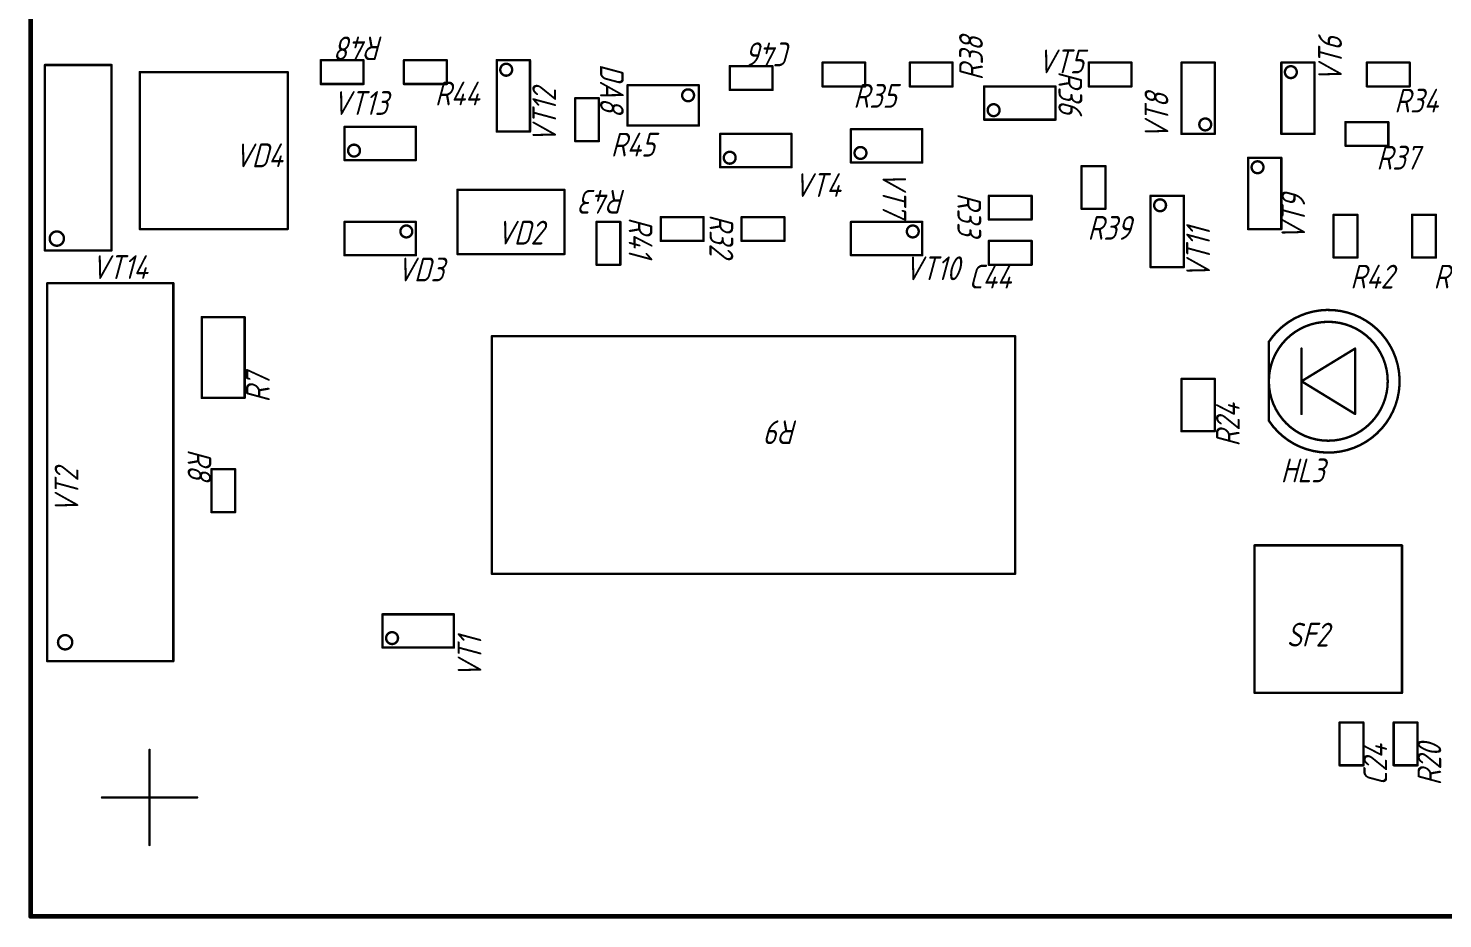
# Model space of a CAD drawing. Header units: millimetres. Extents: x 100 to 205, y 100 to 243.
# Drawn here: x 99.9 to 159.4, y 99.9 to 137.3 of the extents above; entities that cross this region are included whole.
import ezdxf

# ---------------------------------------------------------------- set-up
doc = ezdxf.new("R2010")
doc.units = ezdxf.units.MM
doc.layers.add('Mechanical1', color=6, linetype='Continuous')
doc.layers.add('Mechanical13', color=56, linetype='Continuous')
doc.styles.add('ГОСТ тип А', font='', dxfattribs={"height": 0.2})
doc.styles.get('ГОСТ тип А').set_extended_font_data('ГОСТ тип А', italic=True)

msp = doc.modelspace()

# ---------------------------------------------------------------- linework, layer by layer
at = {"layer": 'Mechanical1', "const_width": 0.2}
for points in [[(100, 100), (100, 243)], [(100, 100), (202, 100)]]:
    msp.add_lwpolyline(points, dxfattribs=at)
at = {"layer": 'Mechanical1', "const_width": 0.1}
msp.add_lwpolyline([(99.95, 100, 1), (100.05, 100, 1)], format="xyb", close=True, dxfattribs=at)
msp.add_lwpolyline([(99.95, 100, 1), (100.05, 100, 1)], format="xyb", close=True, dxfattribs=at)
at = {"layer": 'Mechanical13', "const_width": 0.1}
for points in [[(100.6, 128), (100.6, 135.8)], [(100.6, 135.8), (103.4, 135.8)], [(103.4, 128), (103.4, 135.8)], [(112.2, 135), (112.2, 136)], [(112.2, 136), (114, 136)], [(114, 135), (114, 136)], [(115.7, 136), (117.5, 136)], [(115.7, 135), (115.7, 136)], [(117.5, 135), (117.5, 136)], [(119.6, 133), (119.6, 136)], [(119.6, 136), (121, 136)], [(121, 133), (121, 136)], [(129.4, 134.75), (129.4, 135.75)], [(129.4, 135.75), (131.2, 135.75)], [(131.2, 134.75), (131.2, 135.75)], [(133.3, 135.9), (135.1, 135.9)], [(133.3, 134.9), (133.3, 135.9)], [(135.1, 134.9), (135.1, 135.9)], [(136.975, 135.9), (138.775, 135.9)], [(136.975, 134.9), (136.975, 135.9)], [(138.775, 134.9), (138.775, 135.9)], [(144.5, 135.9), (146.3, 135.9)], [(144.5, 134.9), (144.5, 135.9)], [(146.3, 134.9), (146.3, 135.9)], [(148.4, 135.9), (149.8, 135.9)], [(148.4, 132.9), (148.4, 135.9)], [(149.8, 132.9), (149.8, 135.9)], [(152.6, 132.9), (152.6, 135.9)], [(152.6, 135.9), (154, 135.9)], [(154, 132.9), (154, 135.9)], [(156.2, 134.9), (156.2, 135.9)], [(156.2, 135.9), (158, 135.9)], [(158, 134.9), (158, 135.9)], [(104.59, 128.9), (104.59, 135.5)], [(104.59, 135.5), (110.81, 135.5)], [(110.81, 128.9), (110.81, 135.5)], [(112.2, 135), (114, 135)], [(115.7, 135), (117.5, 135)], [(122.9, 132.6), (122.9, 134.4)], [(122.9, 134.4), (123.9, 134.4)], [(123.9, 132.6), (123.9, 134.4)], [(125.1, 133.25), (125.1, 134.95)], [(125.1, 134.95), (128.1, 134.95)], [(128.1, 133.25), (128.1, 134.95)], [(129.4, 134.75), (131.2, 134.75)], [(133.3, 134.9), (135.1, 134.9)], [(136.975, 134.9), (138.775, 134.9)], [(140.1, 133.5), (140.1, 134.9)], [(140.1, 134.9), (143.1, 134.9)], [(143.1, 133.5), (143.1, 134.9)], [(144.5, 134.9), (146.3, 134.9)], [(156.2, 134.9), (158, 134.9)], [(125.1, 133.25), (128.1, 133.25)], [(140.1, 133.5), (143.1, 133.5)], [(155.3, 132.4), (155.3, 133.4)], [(155.3, 133.4), (157.1, 133.4)], [(157.1, 132.4), (157.1, 133.4)], [(113.2, 131.8), (113.2, 133.2)], [(113.2, 133.2), (116.2, 133.2)], [(116.2, 131.8), (116.2, 133.2)], [(119.6, 133), (121, 133)], [(129, 132.9), (132, 132.9)], [(129, 131.5), (129, 132.9)], [(132, 131.5), (132, 132.9)], [(134.5, 133.1), (137.5, 133.1)], [(134.5, 131.7), (134.5, 133.1)], [(137.5, 131.7), (137.5, 133.1)], [(148.4, 132.9), (149.8, 132.9)], [(152.6, 132.9), (154, 132.9)], [(122.9, 132.6), (123.9, 132.6)], [(155.3, 132.4), (157.1, 132.4)], [(113.2, 131.8), (116.2, 131.8)], [(129, 131.5), (132, 131.5)], [(134.5, 131.7), (137.5, 131.7)], [(144.2, 129.75), (144.2, 131.55)], [(144.2, 131.55), (145.2, 131.55)], [(145.2, 129.75), (145.2, 131.55)], [(151.2, 131.9), (152.6, 131.9)], [(151.2, 128.9), (151.2, 131.9)], [(152.6, 128.9), (152.6, 131.9)], [(117.95, 130.55), (122.45, 130.55)], [(117.95, 127.85), (117.95, 130.55)], [(122.45, 127.85), (122.45, 130.55)], [(140.3, 130.3), (142.1, 130.3)], [(140.3, 129.3), (140.3, 130.3)], [(142.1, 129.3), (142.1, 130.3)], [(147.1, 127.3), (147.1, 130.3)], [(147.1, 130.3), (148.5, 130.3)], [(148.5, 127.3), (148.5, 130.3)], [(144.2, 129.75), (145.2, 129.75)], [(113.2, 129.2), (116.2, 129.2)], [(113.2, 127.8), (113.2, 129.2)], [(116.2, 127.8), (116.2, 129.2)], [(123.8, 127.4), (123.8, 129.2)], [(123.8, 129.2), (124.8, 129.2)], [(124.8, 127.4), (124.8, 129.2)], [(126.5, 129.4), (128.3, 129.4)], [(126.5, 128.4), (126.5, 129.4)], [(128.3, 128.4), (128.3, 129.4)], [(129.9, 129.4), (131.7, 129.4)], [(129.9, 128.4), (129.9, 129.4)], [(131.7, 128.4), (131.7, 129.4)], [(134.5, 129.2), (137.5, 129.2)], [(134.5, 127.8), (134.5, 129.2)], [(137.5, 127.8), (137.5, 129.2)], [(140.3, 129.3), (142.1, 129.3)], [(154.8, 127.7), (154.8, 129.5)], [(154.8, 129.5), (155.8, 129.5)], [(155.8, 127.7), (155.8, 129.5)], [(158.1, 127.7), (158.1, 129.5)], [(158.1, 129.5), (159.1, 129.5)], [(159.1, 127.7), (159.1, 129.5)], [(104.59, 128.9), (110.81, 128.9)], [(151.2, 128.9), (152.6, 128.9)], [(100.6, 128), (103.4, 128)], [(117.95, 127.85), (122.45, 127.85)], [(126.5, 128.4), (128.3, 128.4)], [(129.9, 128.4), (131.7, 128.4)], [(140.3, 127.4), (140.3, 128.4)], [(140.3, 128.4), (142.1, 128.4)], [(142.1, 127.4), (142.1, 128.4)], [(113.2, 127.8), (116.2, 127.8)], [(123.8, 127.4), (124.8, 127.4)], [(134.5, 127.8), (137.5, 127.8)], [(140.3, 127.4), (142.1, 127.4)], [(147.1, 127.3), (148.5, 127.3)], [(154.8, 127.7), (155.8, 127.7)], [(158.1, 127.7), (159.1, 127.7)], [(100.7, 126.625), (106, 126.625)], [(100.7, 110.725), (100.7, 126.625)], [(106, 110.725), (106, 126.625)], [(107.2, 121.8), (107.2, 125.2)], [(107.2, 125.2), (109, 125.2)], [(109, 121.8), (109, 125.2)], [(119.4, 114.4), (119.4, 124.4)], [(119.4, 124.4), (141.4, 124.4)], [(141.4, 114.4), (141.4, 124.4)], [(152.075, 120.842), (152.075, 124.164)], [(153.45, 122.5), (155.7, 123.875)], [(153.45, 121.125), (153.45, 123.875)], [(155.7, 121.125), (155.7, 123.875)], [(148.4, 122.6), (149.8, 122.6)], [(148.4, 120.4), (148.4, 122.6)], [(149.8, 120.4), (149.8, 122.6)], [(153.45, 122.5), (155.7, 121.125)], [(107.2, 121.8), (109, 121.8)], [(148.4, 120.4), (149.8, 120.4)], [(107.6, 117), (107.6, 118.8)], [(107.6, 118.8), (108.6, 118.8)], [(108.6, 117), (108.6, 118.8)], [(107.6, 117), (108.6, 117)], [(151.475, 115.6), (157.675, 115.6)], [(151.475, 109.4), (151.475, 115.6)], [(157.675, 109.4), (157.675, 115.6)], [(119.4, 114.4), (130.4, 114.4)], [(130.4, 114.4), (141.4, 114.4)], [(114.8, 112.7), (117.8, 112.7)], [(114.8, 111.3), (114.8, 112.7)], [(117.8, 111.3), (117.8, 112.7)], [(114.8, 111.3), (117.8, 111.3)], [(100.7, 110.725), (106, 110.725)], [(151.475, 109.4), (157.675, 109.4)], [(155.05, 106.35), (155.05, 108.15)], [(155.05, 108.15), (156.05, 108.15)], [(156.05, 106.35), (156.05, 108.15)], [(157.325, 106.35), (157.325, 108.15)], [(157.325, 108.15), (158.325, 108.15)], [(158.325, 106.35), (158.325, 108.15)], [(105, 103), (105, 107)], [(155.05, 106.35), (156.05, 106.35)], [(157.325, 106.35), (158.325, 106.35)], [(103, 105), (107, 105)]]:
    msp.add_lwpolyline(points, dxfattribs=at)
at = {"layer": 'Mechanical13'}
for points, const_width in [([(100.575, 135.8, 1), (100.625, 135.8, 1)], 0.05), ([(100.575, 135.8, 1), (100.625, 135.8, 1)], 0.05), ([(103.375, 135.8, 1), (103.425, 135.8, 1)], 0.05), ([(103.375, 135.8, 1), (103.425, 135.8, 1)], 0.05), ([(112.175, 136, 1), (112.225, 136, 1)], 0.05), ([(112.175, 136, 1), (112.225, 136, 1)], 0.05), ([(113.975, 136, 1), (114.025, 136, 1)], 0.05), ([(113.975, 136, 1), (114.025, 136, 1)], 0.05), ([(115.675, 136, 1), (115.725, 136, 1)], 0.05), ([(115.675, 136, 1), (115.725, 136, 1)], 0.05), ([(117.475, 136, 1), (117.525, 136, 1)], 0.05), ([(117.475, 136, 1), (117.525, 136, 1)], 0.05), ([(119.575, 136, 1), (119.625, 136, 1)], 0.05), ([(119.575, 136, 1), (119.625, 136, 1)], 0.05), ([(120.25, 135.6, 1), (119.75, 135.6, 1)], 0.1), ([(119.725, 135.6, 1), (119.775, 135.6, 1)], 0.05), ([(120.225, 135.6, 1), (120.275, 135.6, 1)], 0.05), ([(120.975, 136, 1), (121.025, 136, 1)], 0.05), ([(120.975, 136, 1), (121.025, 136, 1)], 0.05), ([(129.375, 135.75, 1), (129.425, 135.75, 1)], 0.05), ([(129.375, 135.75, 1), (129.425, 135.75, 1)], 0.05), ([(131.175, 135.75, 1), (131.225, 135.75, 1)], 0.05), ([(131.175, 135.75, 1), (131.225, 135.75, 1)], 0.05), ([(133.275, 135.9, 1), (133.325, 135.9, 1)], 0.05), ([(133.275, 135.9, 1), (133.325, 135.9, 1)], 0.05), ([(135.075, 135.9, 1), (135.125, 135.9, 1)], 0.05), ([(135.075, 135.9, 1), (135.125, 135.9, 1)], 0.05), ([(136.95, 135.9, 1), (137, 135.9, 1)], 0.05), ([(136.95, 135.9, 1), (137, 135.9, 1)], 0.05), ([(138.75, 135.9, 1), (138.8, 135.9, 1)], 0.05), ([(138.75, 135.9, 1), (138.8, 135.9, 1)], 0.05), ([(144.475, 135.9, 1), (144.525, 135.9, 1)], 0.05), ([(144.475, 135.9, 1), (144.525, 135.9, 1)], 0.05), ([(146.275, 135.9, 1), (146.325, 135.9, 1)], 0.05), ([(146.275, 135.9, 1), (146.325, 135.9, 1)], 0.05), ([(148.375, 135.9, 1), (148.425, 135.9, 1)], 0.05), ([(148.375, 135.9, 1), (148.425, 135.9, 1)], 0.05), ([(149.775, 135.9, 1), (149.825, 135.9, 1)], 0.05), ([(149.775, 135.9, 1), (149.825, 135.9, 1)], 0.05), ([(152.575, 135.9, 1), (152.625, 135.9, 1)], 0.05), ([(152.575, 135.9, 1), (152.625, 135.9, 1)], 0.05), ([(153.25, 135.5, 1), (152.75, 135.5, 1)], 0.1), ([(153.975, 135.9, 1), (154.025, 135.9, 1)], 0.05), ([(153.975, 135.9, 1), (154.025, 135.9, 1)], 0.05), ([(156.175, 135.9, 1), (156.225, 135.9, 1)], 0.05), ([(156.175, 135.9, 1), (156.225, 135.9, 1)], 0.05), ([(157.975, 135.9, 1), (158.025, 135.9, 1)], 0.05), ([(157.975, 135.9, 1), (158.025, 135.9, 1)], 0.05), ([(104.565, 135.5, 1), (104.615, 135.5, 1)], 0.05), ([(104.565, 135.5, 1), (104.615, 135.5, 1)], 0.05), ([(110.785, 135.5, 1), (110.835, 135.5, 1)], 0.05), ([(110.785, 135.5, 1), (110.835, 135.5, 1)], 0.05), ([(112.175, 135, 1), (112.225, 135, 1)], 0.05), ([(112.175, 135, 1), (112.225, 135, 1)], 0.05), ([(113.975, 135, 1), (114.025, 135, 1)], 0.05), ([(113.975, 135, 1), (114.025, 135, 1)], 0.05), ([(115.675, 135, 1), (115.725, 135, 1)], 0.05), ([(115.675, 135, 1), (115.725, 135, 1)], 0.05), ([(117.475, 135, 1), (117.525, 135, 1)], 0.05), ([(117.475, 135, 1), (117.525, 135, 1)], 0.05), ([(152.725, 135.5, 1), (152.775, 135.5, 1)], 0.05), ([(153.225, 135.5, 1), (153.275, 135.5, 1)], 0.05), ([(122.875, 134.4, 1), (122.925, 134.4, 1)], 0.05), ([(122.875, 134.4, 1), (122.925, 134.4, 1)], 0.05), ([(123.875, 134.4, 1), (123.925, 134.4, 1)], 0.05), ([(123.875, 134.4, 1), (123.925, 134.4, 1)], 0.05), ([(125.075, 134.95, 1), (125.125, 134.95, 1)], 0.05), ([(125.075, 134.95, 1), (125.125, 134.95, 1)], 0.05), ([(127.9, 134.525, 1), (127.4, 134.525, 1)], 0.1), ([(127.375, 134.525, 1), (127.425, 134.525, 1)], 0.05), ([(127.875, 134.525, 1), (127.925, 134.525, 1)], 0.05), ([(128.075, 134.95, 1), (128.125, 134.95, 1)], 0.05), ([(128.075, 134.95, 1), (128.125, 134.95, 1)], 0.05), ([(129.375, 134.75, 1), (129.425, 134.75, 1)], 0.05), ([(129.375, 134.75, 1), (129.425, 134.75, 1)], 0.05), ([(131.175, 134.75, 1), (131.225, 134.75, 1)], 0.05), ([(131.175, 134.75, 1), (131.225, 134.75, 1)], 0.05), ([(133.275, 134.9, 1), (133.325, 134.9, 1)], 0.05), ([(133.275, 134.9, 1), (133.325, 134.9, 1)], 0.05), ([(135.075, 134.9, 1), (135.125, 134.9, 1)], 0.05), ([(135.075, 134.9, 1), (135.125, 134.9, 1)], 0.05), ([(136.95, 134.9, 1), (137, 134.9, 1)], 0.05), ([(136.95, 134.9, 1), (137, 134.9, 1)], 0.05), ([(138.75, 134.9, 1), (138.8, 134.9, 1)], 0.05), ([(138.75, 134.9, 1), (138.8, 134.9, 1)], 0.05), ([(140.075, 134.9, 1), (140.125, 134.9, 1)], 0.05), ([(140.075, 134.9, 1), (140.125, 134.9, 1)], 0.05), ([(143.075, 134.9, 1), (143.125, 134.9, 1)], 0.05), ([(143.075, 134.9, 1), (143.125, 134.9, 1)], 0.05), ([(144.475, 134.9, 1), (144.525, 134.9, 1)], 0.05), ([(144.475, 134.9, 1), (144.525, 134.9, 1)], 0.05), ([(146.275, 134.9, 1), (146.325, 134.9, 1)], 0.05), ([(146.275, 134.9, 1), (146.325, 134.9, 1)], 0.05), ([(156.175, 134.9, 1), (156.225, 134.9, 1)], 0.05), ([(156.175, 134.9, 1), (156.225, 134.9, 1)], 0.05), ([(157.975, 134.9, 1), (158.025, 134.9, 1)], 0.05), ([(157.975, 134.9, 1), (158.025, 134.9, 1)], 0.05), ([(140.75, 133.9, 1), (140.25, 133.9, 1)], 0.1), ([(140.225, 133.9, 1), (140.275, 133.9, 1)], 0.05), ([(140.725, 133.9, 1), (140.775, 133.9, 1)], 0.05), ([(125.075, 133.25, 1), (125.125, 133.25, 1)], 0.05), ([(125.075, 133.25, 1), (125.125, 133.25, 1)], 0.05), ([(128.075, 133.25, 1), (128.125, 133.25, 1)], 0.05), ([(128.075, 133.25, 1), (128.125, 133.25, 1)], 0.05), ([(140.075, 133.5, 1), (140.125, 133.5, 1)], 0.05), ([(140.075, 133.5, 1), (140.125, 133.5, 1)], 0.05), ([(143.075, 133.5, 1), (143.125, 133.5, 1)], 0.05), ([(143.075, 133.5, 1), (143.125, 133.5, 1)], 0.05), ([(149.65, 133.3, 1), (149.15, 133.3, 1)], 0.1), ([(149.125, 133.3, 1), (149.175, 133.3, 1)], 0.05), ([(149.625, 133.3, 1), (149.675, 133.3, 1)], 0.05), ([(155.275, 133.4, 1), (155.325, 133.4, 1)], 0.05), ([(155.275, 133.4, 1), (155.325, 133.4, 1)], 0.05), ([(157.075, 133.4, 1), (157.125, 133.4, 1)], 0.05), ([(157.075, 133.4, 1), (157.125, 133.4, 1)], 0.05), ([(113.175, 133.2, 1), (113.225, 133.2, 1)], 0.05), ([(113.175, 133.2, 1), (113.225, 133.2, 1)], 0.05), ([(116.175, 133.2, 1), (116.225, 133.2, 1)], 0.05), ([(116.175, 133.2, 1), (116.225, 133.2, 1)], 0.05), ([(119.575, 133, 1), (119.625, 133, 1)], 0.05), ([(119.575, 133, 1), (119.625, 133, 1)], 0.05), ([(120.975, 133, 1), (121.025, 133, 1)], 0.05), ([(120.975, 133, 1), (121.025, 133, 1)], 0.05), ([(128.975, 132.9, 1), (129.025, 132.9, 1)], 0.05), ([(128.975, 132.9, 1), (129.025, 132.9, 1)], 0.05), ([(131.975, 132.9, 1), (132.025, 132.9, 1)], 0.05), ([(131.975, 132.9, 1), (132.025, 132.9, 1)], 0.05), ([(134.475, 133.1, 1), (134.525, 133.1, 1)], 0.05), ([(134.475, 133.1, 1), (134.525, 133.1, 1)], 0.05), ([(137.475, 133.1, 1), (137.525, 133.1, 1)], 0.05), ([(137.475, 133.1, 1), (137.525, 133.1, 1)], 0.05), ([(148.375, 132.9, 1), (148.425, 132.9, 1)], 0.05), ([(148.375, 132.9, 1), (148.425, 132.9, 1)], 0.05), ([(149.775, 132.9, 1), (149.825, 132.9, 1)], 0.05), ([(149.775, 132.9, 1), (149.825, 132.9, 1)], 0.05), ([(152.575, 132.9, 1), (152.625, 132.9, 1)], 0.05), ([(152.575, 132.9, 1), (152.625, 132.9, 1)], 0.05), ([(153.975, 132.9, 1), (154.025, 132.9, 1)], 0.05), ([(153.975, 132.9, 1), (154.025, 132.9, 1)], 0.05), ([(113.85, 132.2, 1), (113.35, 132.2, 1)], 0.1), ([(113.325, 132.2, 1), (113.375, 132.2, 1)], 0.05), ([(113.825, 132.2, 1), (113.875, 132.2, 1)], 0.05), ([(122.875, 132.6, 1), (122.925, 132.6, 1)], 0.05), ([(122.875, 132.6, 1), (122.925, 132.6, 1)], 0.05), ([(123.875, 132.6, 1), (123.925, 132.6, 1)], 0.05), ([(123.875, 132.6, 1), (123.925, 132.6, 1)], 0.05), ([(129.65, 131.9, 1), (129.15, 131.9, 1)], 0.1), ([(135.15, 132.1, 1), (134.65, 132.1, 1)], 0.1), ([(134.625, 132.1, 1), (134.675, 132.1, 1)], 0.05), ([(135.125, 132.1, 1), (135.175, 132.1, 1)], 0.05), ([(155.275, 132.4, 1), (155.325, 132.4, 1)], 0.05), ([(155.275, 132.4, 1), (155.325, 132.4, 1)], 0.05), ([(157.075, 132.4, 1), (157.125, 132.4, 1)], 0.05), ([(157.075, 132.4, 1), (157.125, 132.4, 1)], 0.05), ([(113.175, 131.8, 1), (113.225, 131.8, 1)], 0.05), ([(113.175, 131.8, 1), (113.225, 131.8, 1)], 0.05), ([(116.175, 131.8, 1), (116.225, 131.8, 1)], 0.05), ([(116.175, 131.8, 1), (116.225, 131.8, 1)], 0.05), ([(128.975, 131.5, 1), (129.025, 131.5, 1)], 0.05), ([(128.975, 131.5, 1), (129.025, 131.5, 1)], 0.05), ([(129.125, 131.9, 1), (129.175, 131.9, 1)], 0.05), ([(129.625, 131.9, 1), (129.675, 131.9, 1)], 0.05), ([(131.975, 131.5, 1), (132.025, 131.5, 1)], 0.05), ([(131.975, 131.5, 1), (132.025, 131.5, 1)], 0.05), ([(134.475, 131.7, 1), (134.525, 131.7, 1)], 0.05), ([(134.475, 131.7, 1), (134.525, 131.7, 1)], 0.05), ([(137.475, 131.7, 1), (137.525, 131.7, 1)], 0.05), ([(137.475, 131.7, 1), (137.525, 131.7, 1)], 0.05), ([(144.175, 131.55, 1), (144.225, 131.55, 1)], 0.05), ([(144.175, 131.55, 1), (144.225, 131.55, 1)], 0.05), ([(145.175, 131.55, 1), (145.225, 131.55, 1)], 0.05), ([(145.175, 131.55, 1), (145.225, 131.55, 1)], 0.05), ([(151.175, 131.9, 1), (151.225, 131.9, 1)], 0.05), ([(151.175, 131.9, 1), (151.225, 131.9, 1)], 0.05), ([(151.85, 131.5, 1), (151.35, 131.5, 1)], 0.1), ([(151.325, 131.5, 1), (151.375, 131.5, 1)], 0.05), ([(151.825, 131.5, 1), (151.875, 131.5, 1)], 0.05), ([(152.575, 131.9, 1), (152.625, 131.9, 1)], 0.05), ([(152.575, 131.9, 1), (152.625, 131.9, 1)], 0.05), ([(117.925, 130.55, 1), (117.975, 130.55, 1)], 0.05), ([(117.925, 130.55, 1), (117.975, 130.55, 1)], 0.05), ([(122.425, 130.55, 1), (122.475, 130.55, 1)], 0.05), ([(122.425, 130.55, 1), (122.475, 130.55, 1)], 0.05), ([(140.275, 130.3, 1), (140.325, 130.3, 1)], 0.05), ([(140.275, 130.3, 1), (140.325, 130.3, 1)], 0.05), ([(142.075, 130.3, 1), (142.125, 130.3, 1)], 0.05), ([(142.075, 130.3, 1), (142.125, 130.3, 1)], 0.05), ([(147.075, 130.3, 1), (147.125, 130.3, 1)], 0.05), ([(147.075, 130.3, 1), (147.125, 130.3, 1)], 0.05), ([(148.475, 130.3, 1), (148.525, 130.3, 1)], 0.05), ([(148.475, 130.3, 1), (148.525, 130.3, 1)], 0.05), ([(144.175, 129.75, 1), (144.225, 129.75, 1)], 0.05), ([(144.175, 129.75, 1), (144.225, 129.75, 1)], 0.05), ([(145.175, 129.75, 1), (145.225, 129.75, 1)], 0.05), ([(145.175, 129.75, 1), (145.225, 129.75, 1)], 0.05), ([(147.75, 129.9, 1), (147.25, 129.9, 1)], 0.1), ([(147.225, 129.9, 1), (147.275, 129.9, 1)], 0.05), ([(147.725, 129.9, 1), (147.775, 129.9, 1)], 0.05), ([(113.175, 129.2, 1), (113.225, 129.2, 1)], 0.05), ([(113.175, 129.2, 1), (113.225, 129.2, 1)], 0.05), ([(116.05, 128.8, 1), (115.55, 128.8, 1)], 0.1), ([(116.175, 129.2, 1), (116.225, 129.2, 1)], 0.05), ([(116.175, 129.2, 1), (116.225, 129.2, 1)], 0.05), ([(123.775, 129.2, 1), (123.825, 129.2, 1)], 0.05), ([(123.775, 129.2, 1), (123.825, 129.2, 1)], 0.05), ([(124.775, 129.2, 1), (124.825, 129.2, 1)], 0.05), ([(124.775, 129.2, 1), (124.825, 129.2, 1)], 0.05), ([(126.475, 129.4, 1), (126.525, 129.4, 1)], 0.05), ([(126.475, 129.4, 1), (126.525, 129.4, 1)], 0.05), ([(128.275, 129.4, 1), (128.325, 129.4, 1)], 0.05), ([(128.275, 129.4, 1), (128.325, 129.4, 1)], 0.05), ([(129.875, 129.4, 1), (129.925, 129.4, 1)], 0.05), ([(129.875, 129.4, 1), (129.925, 129.4, 1)], 0.05), ([(131.675, 129.4, 1), (131.725, 129.4, 1)], 0.05), ([(131.675, 129.4, 1), (131.725, 129.4, 1)], 0.05), ([(134.475, 129.2, 1), (134.525, 129.2, 1)], 0.05), ([(134.475, 129.2, 1), (134.525, 129.2, 1)], 0.05), ([(137.35, 128.8, 1), (136.85, 128.8, 1)], 0.1), ([(137.475, 129.2, 1), (137.525, 129.2, 1)], 0.05), ([(137.475, 129.2, 1), (137.525, 129.2, 1)], 0.05), ([(140.275, 129.3, 1), (140.325, 129.3, 1)], 0.05), ([(140.275, 129.3, 1), (140.325, 129.3, 1)], 0.05), ([(142.075, 129.3, 1), (142.125, 129.3, 1)], 0.05), ([(142.075, 129.3, 1), (142.125, 129.3, 1)], 0.05), ([(154.775, 129.5, 1), (154.825, 129.5, 1)], 0.05), ([(154.775, 129.5, 1), (154.825, 129.5, 1)], 0.05), ([(155.775, 129.5, 1), (155.825, 129.5, 1)], 0.05), ([(155.775, 129.5, 1), (155.825, 129.5, 1)], 0.05), ([(158.075, 129.5, 1), (158.125, 129.5, 1)], 0.05), ([(158.075, 129.5, 1), (158.125, 129.5, 1)], 0.05), ([(159.075, 129.5, 1), (159.125, 129.5, 1)], 0.05), ([(159.075, 129.5, 1), (159.125, 129.5, 1)], 0.05), ([(101.4, 128.5, 1), (100.8, 128.5, 1)], 0.1), ([(100.775, 128.5, 1), (100.825, 128.5, 1)], 0.05), ([(101.375, 128.5, 1), (101.425, 128.5, 1)], 0.05), ([(104.565, 128.9, 1), (104.615, 128.9, 1)], 0.05), ([(104.565, 128.9, 1), (104.615, 128.9, 1)], 0.05), ([(110.785, 128.9, 1), (110.835, 128.9, 1)], 0.05), ([(110.785, 128.9, 1), (110.835, 128.9, 1)], 0.05), ([(115.525, 128.8, 1), (115.575, 128.8, 1)], 0.05), ([(116.025, 128.8, 1), (116.075, 128.8, 1)], 0.05), ([(136.825, 128.8, 1), (136.875, 128.8, 1)], 0.05), ([(137.325, 128.8, 1), (137.375, 128.8, 1)], 0.05), ([(151.175, 128.9, 1), (151.225, 128.9, 1)], 0.05), ([(151.175, 128.9, 1), (151.225, 128.9, 1)], 0.05), ([(152.575, 128.9, 1), (152.625, 128.9, 1)], 0.05), ([(152.575, 128.9, 1), (152.625, 128.9, 1)], 0.05), ([(100.575, 128, 1), (100.625, 128, 1)], 0.05), ([(100.575, 128, 1), (100.625, 128, 1)], 0.05), ([(103.375, 128, 1), (103.425, 128, 1)], 0.05), ([(103.375, 128, 1), (103.425, 128, 1)], 0.05), ([(117.925, 127.85, 1), (117.975, 127.85, 1)], 0.05), ([(117.925, 127.85, 1), (117.975, 127.85, 1)], 0.05), ([(122.425, 127.85, 1), (122.475, 127.85, 1)], 0.05), ([(122.425, 127.85, 1), (122.475, 127.85, 1)], 0.05), ([(126.475, 128.4, 1), (126.525, 128.4, 1)], 0.05), ([(126.475, 128.4, 1), (126.525, 128.4, 1)], 0.05), ([(128.275, 128.4, 1), (128.325, 128.4, 1)], 0.05), ([(128.275, 128.4, 1), (128.325, 128.4, 1)], 0.05), ([(129.875, 128.4, 1), (129.925, 128.4, 1)], 0.05), ([(129.875, 128.4, 1), (129.925, 128.4, 1)], 0.05), ([(131.675, 128.4, 1), (131.725, 128.4, 1)], 0.05), ([(131.675, 128.4, 1), (131.725, 128.4, 1)], 0.05), ([(140.275, 128.4, 1), (140.325, 128.4, 1)], 0.05), ([(140.275, 128.4, 1), (140.325, 128.4, 1)], 0.05), ([(142.075, 128.4, 1), (142.125, 128.4, 1)], 0.05), ([(142.075, 128.4, 1), (142.125, 128.4, 1)], 0.05), ([(113.175, 127.8, 1), (113.225, 127.8, 1)], 0.05), ([(113.175, 127.8, 1), (113.225, 127.8, 1)], 0.05), ([(116.175, 127.8, 1), (116.225, 127.8, 1)], 0.05), ([(116.175, 127.8, 1), (116.225, 127.8, 1)], 0.05), ([(123.775, 127.4, 1), (123.825, 127.4, 1)], 0.05), ([(123.775, 127.4, 1), (123.825, 127.4, 1)], 0.05), ([(124.775, 127.4, 1), (124.825, 127.4, 1)], 0.05), ([(124.775, 127.4, 1), (124.825, 127.4, 1)], 0.05), ([(134.475, 127.8, 1), (134.525, 127.8, 1)], 0.05), ([(134.475, 127.8, 1), (134.525, 127.8, 1)], 0.05), ([(137.475, 127.8, 1), (137.525, 127.8, 1)], 0.05), ([(137.475, 127.8, 1), (137.525, 127.8, 1)], 0.05), ([(140.275, 127.4, 1), (140.325, 127.4, 1)], 0.05), ([(140.275, 127.4, 1), (140.325, 127.4, 1)], 0.05), ([(142.075, 127.4, 1), (142.125, 127.4, 1)], 0.05), ([(142.075, 127.4, 1), (142.125, 127.4, 1)], 0.05), ([(147.075, 127.3, 1), (147.125, 127.3, 1)], 0.05), ([(147.075, 127.3, 1), (147.125, 127.3, 1)], 0.05), ([(148.475, 127.3, 1), (148.525, 127.3, 1)], 0.05), ([(148.475, 127.3, 1), (148.525, 127.3, 1)], 0.05), ([(154.775, 127.7, 1), (154.825, 127.7, 1)], 0.05), ([(154.775, 127.7, 1), (154.825, 127.7, 1)], 0.05), ([(155.775, 127.7, 1), (155.825, 127.7, 1)], 0.05), ([(155.775, 127.7, 1), (155.825, 127.7, 1)], 0.05), ([(158.075, 127.7, 1), (158.125, 127.7, 1)], 0.05), ([(158.075, 127.7, 1), (158.125, 127.7, 1)], 0.05), ([(159.075, 127.7, 1), (159.125, 127.7, 1)], 0.05), ([(159.075, 127.7, 1), (159.125, 127.7, 1)], 0.05), ([(100.675, 126.625, 1), (100.725, 126.625, 1)], 0.05), ([(100.675, 126.625, 1), (100.725, 126.625, 1)], 0.05), ([(105.975, 126.625, 1), (106.025, 126.625, 1)], 0.05), ([(105.975, 126.625, 1), (106.025, 126.625, 1)], 0.05), ([(107.175, 125.2, 1), (107.225, 125.2, 1)], 0.05), ([(107.175, 125.2, 1), (107.225, 125.2, 1)], 0.05), ([(108.975, 125.2, 1), (109.025, 125.2, 1)], 0.05), ([(108.975, 125.2, 1), (109.025, 125.2, 1)], 0.05), ([(157.075, 122.5, 1), (152.075, 122.5, 1)], 0.1), ([(119.375, 124.4, 1), (119.425, 124.4, 1)], 0.05), ([(119.375, 124.4, 1), (119.425, 124.4, 1)], 0.05), ([(141.375, 124.4, 1), (141.425, 124.4, 1)], 0.05), ([(141.375, 124.4, 1), (141.425, 124.4, 1)], 0.05), ([(152.05, 124.164, 1), (152.1, 124.164, 1)], 0.05), ([(152.054, 124.164, 1), (152.104, 124.164, 1)], 0.05), ([(153.425, 123.875, 1), (153.475, 123.875, 1)], 0.05), ([(155.675, 123.875, 1), (155.725, 123.875, 1)], 0.05), ([(155.675, 123.875, 1), (155.725, 123.875, 1)], 0.05), ([(148.375, 122.6, 1), (148.425, 122.6, 1)], 0.05), ([(148.375, 122.6, 1), (148.425, 122.6, 1)], 0.05), ([(149.775, 122.6, 1), (149.825, 122.6, 1)], 0.05), ([(149.775, 122.6, 1), (149.825, 122.6, 1)], 0.05), ([(152.05, 122.5, 1), (152.1, 122.5, 1)], 0.05), ([(153.425, 122.5, 1), (153.475, 122.5, 1)], 0.05), ([(153.425, 122.5, 1), (153.475, 122.5, 1)], 0.05), ([(157.05, 122.5, 1), (157.1, 122.5, 1)], 0.05), ([(107.175, 121.8, 1), (107.225, 121.8, 1)], 0.05), ([(107.175, 121.8, 1), (107.225, 121.8, 1)], 0.05), ([(108.975, 121.8, 1), (109.025, 121.8, 1)], 0.05), ([(108.975, 121.8, 1), (109.025, 121.8, 1)], 0.05), ([(152.05, 120.842, 1), (152.1, 120.842, 1)], 0.05), ([(152.05, 120.842, 1), (152.1, 120.842, 1)], 0.05), ([(153.425, 121.125, 1), (153.475, 121.125, 1)], 0.05), ([(155.675, 121.125, 1), (155.725, 121.125, 1)], 0.05), ([(155.675, 121.125, 1), (155.725, 121.125, 1)], 0.05), ([(148.375, 120.4, 1), (148.425, 120.4, 1)], 0.05), ([(148.375, 120.4, 1), (148.425, 120.4, 1)], 0.05), ([(149.775, 120.4, 1), (149.825, 120.4, 1)], 0.05), ([(149.775, 120.4, 1), (149.825, 120.4, 1)], 0.05), ([(107.575, 118.8, 1), (107.625, 118.8, 1)], 0.05), ([(107.575, 118.8, 1), (107.625, 118.8, 1)], 0.05), ([(108.575, 118.8, 1), (108.625, 118.8, 1)], 0.05), ([(108.575, 118.8, 1), (108.625, 118.8, 1)], 0.05), ([(107.575, 117, 1), (107.625, 117, 1)], 0.05), ([(107.575, 117, 1), (107.625, 117, 1)], 0.05), ([(108.575, 117, 1), (108.625, 117, 1)], 0.05), ([(108.575, 117, 1), (108.625, 117, 1)], 0.05), ([(151.45, 115.6, 1), (151.5, 115.6, 1)], 0.05), ([(151.45, 115.6, 1), (151.5, 115.6, 1)], 0.05), ([(157.65, 115.6, 1), (157.7, 115.6, 1)], 0.05), ([(157.65, 115.6, 1), (157.7, 115.6, 1)], 0.05), ([(119.375, 114.4, 1), (119.425, 114.4, 1)], 0.05), ([(119.375, 114.4, 1), (119.425, 114.4, 1)], 0.05), ([(130.375, 114.4, 1), (130.425, 114.4, 1)], 0.05), ([(130.375, 114.4, 1), (130.425, 114.4, 1)], 0.05), ([(141.375, 114.4, 1), (141.425, 114.4, 1)], 0.05), ([(141.375, 114.4, 1), (141.425, 114.4, 1)], 0.05), ([(114.775, 112.7, 1), (114.825, 112.7, 1)], 0.05), ([(114.775, 112.7, 1), (114.825, 112.7, 1)], 0.05), ([(117.775, 112.7, 1), (117.825, 112.7, 1)], 0.05), ([(117.775, 112.7, 1), (117.825, 112.7, 1)], 0.05), ([(101.75, 111.525, 1), (101.15, 111.525, 1)], 0.1), ([(115.45, 111.7, 1), (114.95, 111.7, 1)], 0.1), ([(101.125, 111.525, 1), (101.175, 111.525, 1)], 0.05), ([(101.725, 111.525, 1), (101.775, 111.525, 1)], 0.05), ([(114.775, 111.3, 1), (114.825, 111.3, 1)], 0.05), ([(114.775, 111.3, 1), (114.825, 111.3, 1)], 0.05), ([(114.925, 111.7, 1), (114.975, 111.7, 1)], 0.05), ([(115.425, 111.7, 1), (115.475, 111.7, 1)], 0.05), ([(117.775, 111.3, 1), (117.825, 111.3, 1)], 0.05), ([(117.775, 111.3, 1), (117.825, 111.3, 1)], 0.05), ([(100.675, 110.725, 1), (100.725, 110.725, 1)], 0.05), ([(100.675, 110.725, 1), (100.725, 110.725, 1)], 0.05), ([(105.975, 110.725, 1), (106.025, 110.725, 1)], 0.05), ([(105.975, 110.725, 1), (106.025, 110.725, 1)], 0.05), ([(151.45, 109.4, 1), (151.5, 109.4, 1)], 0.05), ([(151.45, 109.4, 1), (151.5, 109.4, 1)], 0.05), ([(157.65, 109.4, 1), (157.7, 109.4, 1)], 0.05), ([(157.65, 109.4, 1), (157.7, 109.4, 1)], 0.05), ([(155.025, 108.15, 1), (155.075, 108.15, 1)], 0.05), ([(155.025, 108.15, 1), (155.075, 108.15, 1)], 0.05), ([(156.025, 108.15, 1), (156.075, 108.15, 1)], 0.05), ([(156.025, 108.15, 1), (156.075, 108.15, 1)], 0.05), ([(157.3, 108.15, 1), (157.35, 108.15, 1)], 0.05), ([(157.3, 108.15, 1), (157.35, 108.15, 1)], 0.05), ([(158.3, 108.15, 1), (158.35, 108.15, 1)], 0.05), ([(158.3, 108.15, 1), (158.35, 108.15, 1)], 0.05), ([(104.975, 107, 1), (105.025, 107, 1)], 0.05), ([(155.025, 106.35, 1), (155.075, 106.35, 1)], 0.05), ([(155.025, 106.35, 1), (155.075, 106.35, 1)], 0.05), ([(156.025, 106.35, 1), (156.075, 106.35, 1)], 0.05), ([(156.025, 106.35, 1), (156.075, 106.35, 1)], 0.05), ([(157.3, 106.35, 1), (157.35, 106.35, 1)], 0.05), ([(157.3, 106.35, 1), (157.35, 106.35, 1)], 0.05), ([(158.3, 106.35, 1), (158.35, 106.35, 1)], 0.05), ([(158.3, 106.35, 1), (158.35, 106.35, 1)], 0.05), ([(102.975, 105, 1), (103.025, 105, 1)], 0.05), ([(106.975, 105, 1), (107.025, 105, 1)], 0.05), ([(104.975, 103, 1), (105.025, 103, 1)], 0.05)]:
    msp.add_lwpolyline(points, format="xyb", close=True, dxfattribs=dict(at, const_width=const_width))
at = {"layer": 'Mechanical13', "const_width": 0.1}
msp.add_lwpolyline([(152.079, 124.164, -3.309689), (152.075, 120.842)], format="xyb", dxfattribs=at)

# ---------------------------------------------------------------- texts
at = {"layer": 'Mechanical13', "style": 'ГОСТ тип А'}
for s, rotation, p in [('R48', 180, (114.85, 137)), ('R38', 90, (140.05, 135.15)), ('VT6', 90, (155.15, 135.05)), ('C46', 180, (132.05, 136.75)), ('VT5', 360, (142.35, 135.45)), ('DA8', 270, (123.943, 135.852)), ('R44', 360, (117, 134.1)), ('R36', 270, (143.225, 135.55)), ('VT13', 360, (112.7, 133.7)), ('VT12', 90, (122.1, 132.5)), ('VT8', 90, (147.85, 132.65)), ('R34', 360, (157.35, 133.8)), ('R45', 360, (124.4, 131.95)), ('VD4', 360, (108.574, 131.5)), ('R37', 360, (156.6, 131.4)), ('VT4', 360, (132.1, 130.25)), ('VT7', 270, (135.825, 131.35)), ('R43', 180, (125.05, 130.55)), ('R33', 270, (138.975, 130.425)), ('VT9', 90, (153.6, 128.4)), ('R41', 270, (125.15, 129.4)), ('R32', 270, (128.55, 129.525)), ('R39', 360, (144.45, 128.45)), ('VT11', 90, (149.6, 126.8)), ('VT14', 360, (102.55, 126.8)), ('VD3', 360, (115.4, 126.7)), ('VT10', 360, (136.75, 126.75)), ('C44', 360, (139.45, 126.4)), ('R42', 360, (155.5, 126.4)), ('R40', 360, (159, 126.4)), ('R7', 90, (110.055, 121.609)), ('R24', 90, (150.85, 119.75)), ('R9', 180, (132.291, 120.855)), ('VT2', 90, (102.007, 116.925)), ('R8', 270, (106.6, 119.65)), ('VT1', 90, (118.957, 110)), ('SF2', 360, (152.825, 111.345)), ('C24', 90, (157.05, 105.5)), ('R20', 90, (159.325, 105.5))]:
    msp.add_text(s, height=1, rotation=rotation, dxfattribs=at).set_placement(p)
for s, p in [('R35', (134.6, 134)), ('VD2', (119.6, 128.25)), ('HL3', (152.575, 118.25))]:
    msp.add_text(s, height=1, dxfattribs=at).set_placement(p)

doc.saveas('drawing.dxf')
